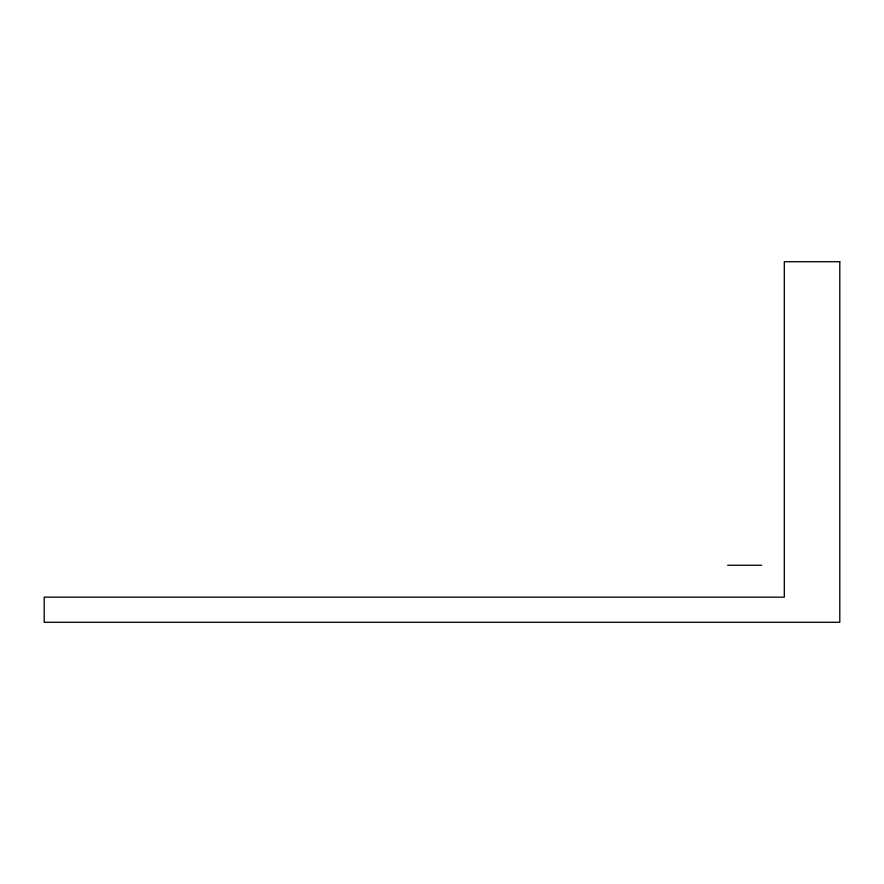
<?xml version="1.0" encoding="UTF-8"?>
<svg xmlns="http://www.w3.org/2000/svg" width="884" height="884" viewBox="0 0 884 884"><rect width="100%" height="100%" fill="white"/><g stroke="black" fill="none" stroke-linecap="round" stroke-linejoin="round"><path stroke-width="1.33" d="M727.676 565.252L761.665 565.252M839.8 261.708L784.307 261.708L784.307 597.153L44.2 597.153L44.2 622.292L839.8 622.292L839.8 261.708"/></g></svg>
